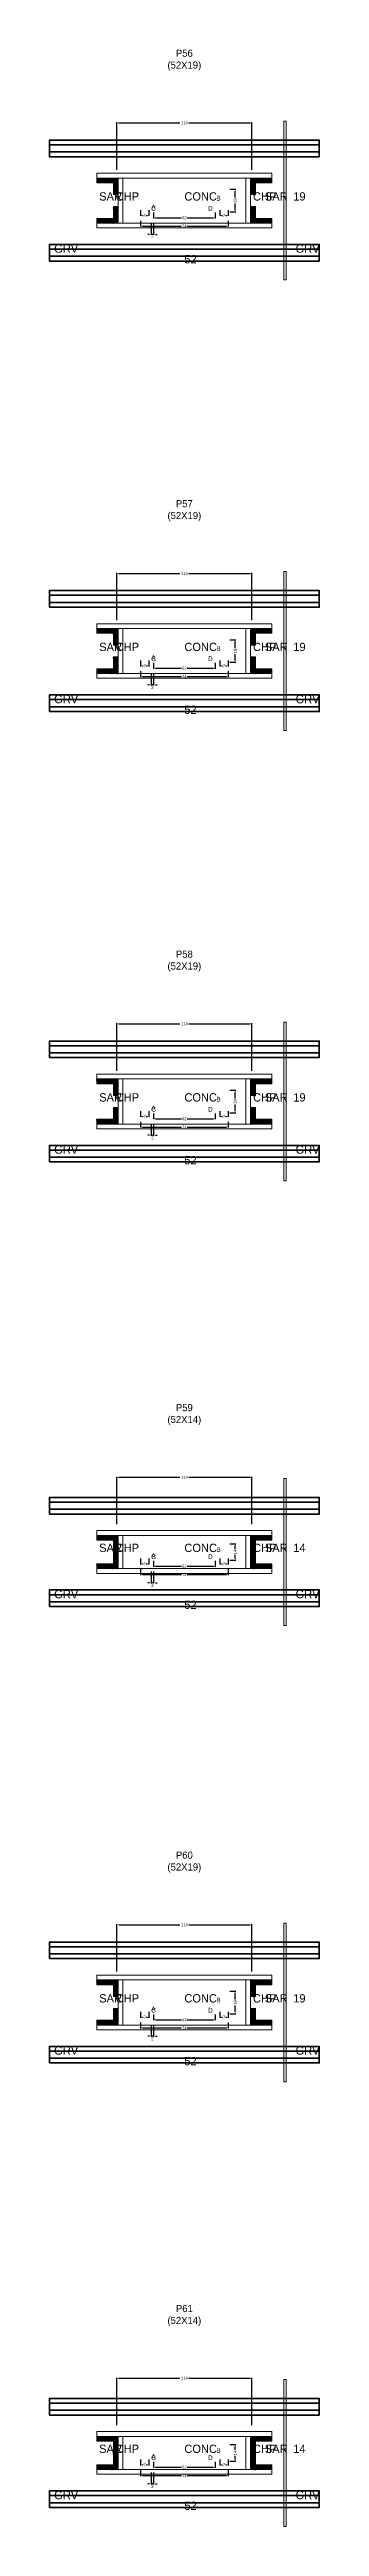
# Model space of a CAD drawing. Header units: centimetres. Extents: x -10500 to 4105, y -36866 to 295.
# Drawn here: x -114 to 114, y -22722 to -20633 of the extents above; entities that cross this region are included whole.
import ezdxf

# ---------------------------------------------------------------- set-up
doc = ezdxf.new("R2010")
doc.units = ezdxf.units.CM
for name, color, linetype in [('COTA', 241, 'Continuous'), ('GRAVATA', 224, 'Continuous'), ('Hachura', 251, 'Continuous'), ('NOMENCLATURA', 7, 'Continuous'), ('SARRAFO', 251, 'Continuous'), ('Texto Seção', 7, 'Continuous')]:
    doc.layers.add(name, color=color, linetype=linetype)
doc.dimstyles.new('cotax2', dxfattribs={"dimtxt": 2.5, "dimasz": 1.5, "dimexe": 0.5, "dimexo": 0.5, "dimgap": 0.5, "dimtad": 1, "dimcen": 2.5, "dimazin": 3, "dimtfac": 1, "dimtmove": 0, "dimatfit": 3})

# ---------------------------------------------------------------- blocks, each defined once
blk = doc.blocks.new('_CLOSEDFILLED')
at = {"color": 0, "linetype": 'BYBLOCK'}
blk.add_solid([(-1, 0.2), (0, 0), (-1, -0.2)], dxfattribs=at)
blk = doc.blocks.new('*D1444')
for p, q in [((-37, -20777), (-37, -20782)), ((-35.5, -20781.5), (-2.5, -20781.5)), ((2.5, -20781.5), (35.5, -20781.5)), ((37, -20777), (37, -20782))]:
    blk.add_line(p, q)
at = {"layer": 'Defpoints'}
for p in [(-37, -20776.5), (-37, -20781.5), (37, -20776.5)]:
    blk.add_point(p, dxfattribs=at)
at = {"layer": 'COTA', "xscale": 1.5, "yscale": 1.5, "rotation": 180}
blk.add_blockref('_CLOSEDFILLED', (-37, -20781.5), dxfattribs=at)
at = {"layer": 'COTA', "xscale": 1.5, "yscale": 1.5}
blk.add_blockref('_CLOSEDFILLED', (37, -20781.5), dxfattribs=at)
at = {"layer": 'COTA', "insert": (0, -20781.5), "char_height": 2.5, "attachment_point": 5}
blk.add_mtext('74', dxfattribs=at)
blk = doc.blocks.new('*D1445')
for p, q in [((-26, -20770), (-26, -20775)), ((-24.5, -20774.5), (-2.5, -20774.5)), ((2.5, -20774.5), (24.5, -20774.5)), ((26, -20770), (26, -20775))]:
    blk.add_line(p, q)
at = {"layer": 'Defpoints'}
for p in [(-26, -20769.5), (-26, -20774.5), (26, -20769.5)]:
    blk.add_point(p, dxfattribs=at)
at = {"layer": 'COTA', "xscale": 1.5, "yscale": 1.5, "rotation": 180}
blk.add_blockref('_CLOSEDFILLED', (-26, -20774.5), dxfattribs=at)
at = {"layer": 'COTA', "xscale": 1.5, "yscale": 1.5}
blk.add_blockref('_CLOSEDFILLED', (26, -20774.5), dxfattribs=at)
at = {"layer": 'COTA', "insert": (0, -20774.5), "char_height": 2.5, "attachment_point": 5}
blk.add_mtext('52', dxfattribs=at)
blk = doc.blocks.new('*D1446')
for p, q in [((38.5, -20750.5), (43.5, -20750.5)), ((43, -20757.5), (43, -20752)), ((43, -20768), (43, -20762.5)), ((38.5, -20769.5), (43.5, -20769.5))]:
    blk.add_line(p, q)
at = {"layer": 'Defpoints'}
for p in [(38, -20750.5), (38, -20769.5), (43, -20769.5)]:
    blk.add_point(p, dxfattribs=at)
at = {"layer": 'COTA', "xscale": 1.5, "yscale": 1.5}
for p, rotation in [((43, -20750.5), 90), ((43, -20769.5), 270)]:
    blk.add_blockref('_CLOSEDFILLED', p, dxfattribs=dict(at, rotation=rotation))
at = {"layer": 'COTA', "insert": (43, -20760), "char_height": 2.5, "attachment_point": 5, "rotation": 90}
blk.add_mtext('19', dxfattribs=at)
blk = doc.blocks.new('*D1447')
for p, q in [((-37, -20768), (-37, -20773)), ((-30, -20768), (-30, -20773)), ((-35.5, -20772.5), (-34.75, -20772.5)), ((-32.25, -20772.5), (-31.5, -20772.5))]:
    blk.add_line(p, q)
at = {"layer": 'Defpoints'}
for p in [(-37, -20767.5), (-30, -20767.5), (-37, -20772.5)]:
    blk.add_point(p, dxfattribs=at)
at = {"layer": 'COTA', "xscale": 1.5, "yscale": 1.5, "rotation": 180}
blk.add_blockref('_CLOSEDFILLED', (-37, -20772.5), dxfattribs=at)
at = {"layer": 'COTA', "xscale": 1.5, "yscale": 1.5}
blk.add_blockref('_CLOSEDFILLED', (-30, -20772.5), dxfattribs=at)
at = {"layer": 'COTA', "insert": (-33.5, -20772.5), "char_height": 2.5, "attachment_point": 5}
blk.add_mtext('7', dxfattribs=at)
blk = doc.blocks.new('*D1448')
for p, q in [((30, -20768), (30, -20773)), ((37, -20768), (37, -20773)), ((31.5, -20772.5), (32.25, -20772.5)), ((34.75, -20772.5), (35.5, -20772.5))]:
    blk.add_line(p, q)
at = {"layer": 'Defpoints'}
for p in [(30, -20767.5), (37, -20767.5), (30, -20772.5)]:
    blk.add_point(p, dxfattribs=at)
at = {"layer": 'COTA', "xscale": 1.5, "yscale": 1.5, "rotation": 180}
blk.add_blockref('_CLOSEDFILLED', (30, -20772.5), dxfattribs=at)
at = {"layer": 'COTA', "xscale": 1.5, "yscale": 1.5}
blk.add_blockref('_CLOSEDFILLED', (37, -20772.5), dxfattribs=at)
at = {"layer": 'COTA', "insert": (33.5, -20772.5), "char_height": 2.5, "attachment_point": 5}
blk.add_mtext('7', dxfattribs=at)
blk = doc.blocks.new('*D1449')
for p, q in [((-57, -20734), (-57, -20694)), ((-55.5, -20694.5), (-3.75, -20694.5)), ((3.75, -20694.5), (55.5, -20694.5)), ((57, -20734), (57, -20694))]:
    blk.add_line(p, q)
at = {"layer": 'Defpoints'}
for p in [(-57, -20694.5), (-57, -20734.5), (57, -20734.5)]:
    blk.add_point(p, dxfattribs=at)
at = {"layer": 'COTA', "xscale": 1.5, "yscale": 1.5, "rotation": 180}
blk.add_blockref('_CLOSEDFILLED', (-57, -20694.5), dxfattribs=at)
at = {"layer": 'COTA', "xscale": 1.5, "yscale": 1.5}
blk.add_blockref('_CLOSEDFILLED', (57, -20694.5), dxfattribs=at)
at = {"layer": 'COTA', "insert": (0, -20694.5), "char_height": 2.5, "attachment_point": 5}
blk.add_mtext('114', dxfattribs=at)
blk = doc.blocks.new('*D1470')
for p, q in [((-37, -21157), (-37, -21162)), ((-35.5, -21161.5), (-2.5, -21161.5)), ((2.5, -21161.5), (35.5, -21161.5)), ((37, -21157), (37, -21162))]:
    blk.add_line(p, q)
at = {"layer": 'Defpoints'}
for p in [(-37, -21156.5), (-37, -21161.5), (37, -21156.5)]:
    blk.add_point(p, dxfattribs=at)
at = {"layer": 'COTA', "xscale": 1.5, "yscale": 1.5, "rotation": 180}
blk.add_blockref('_CLOSEDFILLED', (-37, -21161.5), dxfattribs=at)
at = {"layer": 'COTA', "xscale": 1.5, "yscale": 1.5}
blk.add_blockref('_CLOSEDFILLED', (37, -21161.5), dxfattribs=at)
at = {"layer": 'COTA', "insert": (0, -21161.5), "char_height": 2.5, "attachment_point": 5}
blk.add_mtext('74', dxfattribs=at)
blk = doc.blocks.new('*D1471')
for p, q in [((-26, -21150), (-26, -21155)), ((-24.5, -21154.5), (-2.5, -21154.5)), ((2.5, -21154.5), (24.5, -21154.5)), ((26, -21150), (26, -21155))]:
    blk.add_line(p, q)
at = {"layer": 'Defpoints'}
for p in [(-26, -21149.5), (-26, -21154.5), (26, -21149.5)]:
    blk.add_point(p, dxfattribs=at)
at = {"layer": 'COTA', "xscale": 1.5, "yscale": 1.5, "rotation": 180}
blk.add_blockref('_CLOSEDFILLED', (-26, -21154.5), dxfattribs=at)
at = {"layer": 'COTA', "xscale": 1.5, "yscale": 1.5}
blk.add_blockref('_CLOSEDFILLED', (26, -21154.5), dxfattribs=at)
at = {"layer": 'COTA', "insert": (0, -21154.5), "char_height": 2.5, "attachment_point": 5}
blk.add_mtext('52', dxfattribs=at)
blk = doc.blocks.new('*D1472')
for p, q in [((38.5, -21130.5), (43.5, -21130.5)), ((43, -21137.5), (43, -21132)), ((43, -21148), (43, -21142.5)), ((38.5, -21149.5), (43.5, -21149.5))]:
    blk.add_line(p, q)
at = {"layer": 'Defpoints'}
for p in [(38, -21130.5), (38, -21149.5), (43, -21149.5)]:
    blk.add_point(p, dxfattribs=at)
at = {"layer": 'COTA', "xscale": 1.5, "yscale": 1.5}
for p, rotation in [((43, -21130.5), 90), ((43, -21149.5), 270)]:
    blk.add_blockref('_CLOSEDFILLED', p, dxfattribs=dict(at, rotation=rotation))
at = {"layer": 'COTA', "insert": (43, -21140), "char_height": 2.5, "attachment_point": 5, "rotation": 90}
blk.add_mtext('19', dxfattribs=at)
blk = doc.blocks.new('*D1473')
for p, q in [((-37, -21148), (-37, -21153)), ((-35.5, -21152.5), (-34.75, -21152.5)), ((-32.25, -21152.5), (-31.5, -21152.5)), ((-30, -21148), (-30, -21153))]:
    blk.add_line(p, q)
at = {"layer": 'Defpoints'}
for p in [(-37, -21147.5), (-37, -21152.5), (-30, -21147.5)]:
    blk.add_point(p, dxfattribs=at)
at = {"layer": 'COTA', "xscale": 1.5, "yscale": 1.5, "rotation": 180}
blk.add_blockref('_CLOSEDFILLED', (-37, -21152.5), dxfattribs=at)
at = {"layer": 'COTA', "xscale": 1.5, "yscale": 1.5}
blk.add_blockref('_CLOSEDFILLED', (-30, -21152.5), dxfattribs=at)
at = {"layer": 'COTA', "insert": (-33.5, -21152.5), "char_height": 2.5, "attachment_point": 5}
blk.add_mtext('7', dxfattribs=at)
blk = doc.blocks.new('*D1474')
for p, q in [((30, -21148), (30, -21153)), ((31.5, -21152.5), (32.25, -21152.5)), ((34.75, -21152.5), (35.5, -21152.5)), ((37, -21148), (37, -21153))]:
    blk.add_line(p, q)
at = {"layer": 'Defpoints'}
for p in [(30, -21147.5), (30, -21152.5), (37, -21147.5)]:
    blk.add_point(p, dxfattribs=at)
at = {"layer": 'COTA', "xscale": 1.5, "yscale": 1.5, "rotation": 180}
blk.add_blockref('_CLOSEDFILLED', (30, -21152.5), dxfattribs=at)
at = {"layer": 'COTA', "xscale": 1.5, "yscale": 1.5}
blk.add_blockref('_CLOSEDFILLED', (37, -21152.5), dxfattribs=at)
at = {"layer": 'COTA', "insert": (33.5, -21152.5), "char_height": 2.5, "attachment_point": 5}
blk.add_mtext('7', dxfattribs=at)
blk = doc.blocks.new('*D1475')
for p, q in [((-57, -21114), (-57, -21074)), ((-55.5, -21074.5), (-3.75, -21074.5)), ((3.75, -21074.5), (55.5, -21074.5)), ((57, -21114), (57, -21074))]:
    blk.add_line(p, q)
at = {"layer": 'Defpoints'}
for p in [(-57, -21074.5), (-57, -21114.5), (57, -21114.5)]:
    blk.add_point(p, dxfattribs=at)
at = {"layer": 'COTA', "xscale": 1.5, "yscale": 1.5, "rotation": 180}
blk.add_blockref('_CLOSEDFILLED', (-57, -21074.5), dxfattribs=at)
at = {"layer": 'COTA', "xscale": 1.5, "yscale": 1.5}
blk.add_blockref('_CLOSEDFILLED', (57, -21074.5), dxfattribs=at)
at = {"layer": 'COTA', "insert": (0, -21074.5), "char_height": 2.5, "attachment_point": 5}
blk.add_mtext('114', dxfattribs=at)
blk = doc.blocks.new('*D1496')
for p, q in [((-37, -21537), (-37, -21542)), ((-35.5, -21541.5), (-2.5, -21541.5)), ((2.5, -21541.5), (35.5, -21541.5)), ((37, -21537), (37, -21542))]:
    blk.add_line(p, q)
at = {"layer": 'Defpoints'}
for p in [(-37, -21536.5), (-37, -21541.5), (37, -21536.5)]:
    blk.add_point(p, dxfattribs=at)
at = {"layer": 'COTA', "xscale": 1.5, "yscale": 1.5, "rotation": 180}
blk.add_blockref('_CLOSEDFILLED', (-37, -21541.5), dxfattribs=at)
at = {"layer": 'COTA', "xscale": 1.5, "yscale": 1.5}
blk.add_blockref('_CLOSEDFILLED', (37, -21541.5), dxfattribs=at)
at = {"layer": 'COTA', "insert": (0, -21541.5), "char_height": 2.5, "attachment_point": 5}
blk.add_mtext('74', dxfattribs=at)
blk = doc.blocks.new('*D1497')
for p, q in [((-26, -21530), (-26, -21535)), ((-24.5, -21534.5), (-2.5, -21534.5)), ((2.5, -21534.5), (24.5, -21534.5)), ((26, -21530), (26, -21535))]:
    blk.add_line(p, q)
at = {"layer": 'Defpoints'}
for p in [(-26, -21529.5), (-26, -21534.5), (26, -21529.5)]:
    blk.add_point(p, dxfattribs=at)
at = {"layer": 'COTA', "xscale": 1.5, "yscale": 1.5, "rotation": 180}
blk.add_blockref('_CLOSEDFILLED', (-26, -21534.5), dxfattribs=at)
at = {"layer": 'COTA', "xscale": 1.5, "yscale": 1.5}
blk.add_blockref('_CLOSEDFILLED', (26, -21534.5), dxfattribs=at)
at = {"layer": 'COTA', "insert": (0, -21534.5), "char_height": 2.5, "attachment_point": 5}
blk.add_mtext('52', dxfattribs=at)
blk = doc.blocks.new('*D1498')
for p, q in [((38.5, -21510.5), (43.5, -21510.5)), ((43, -21517.5), (43, -21512)), ((38.5, -21529.5), (43.5, -21529.5)), ((43, -21528), (43, -21522.5))]:
    blk.add_line(p, q)
at = {"layer": 'Defpoints'}
for p in [(38, -21510.5), (38, -21529.5), (43, -21529.5)]:
    blk.add_point(p, dxfattribs=at)
at = {"layer": 'COTA', "xscale": 1.5, "yscale": 1.5}
for p, rotation in [((43, -21510.5), 90), ((43, -21529.5), 270)]:
    blk.add_blockref('_CLOSEDFILLED', p, dxfattribs=dict(at, rotation=rotation))
at = {"layer": 'COTA', "insert": (43, -21520), "char_height": 2.5, "attachment_point": 5, "rotation": 90}
blk.add_mtext('19', dxfattribs=at)
blk = doc.blocks.new('*D1499')
for p, q in [((-37, -21528), (-37, -21533)), ((-35.5, -21532.5), (-34.75, -21532.5)), ((-32.25, -21532.5), (-31.5, -21532.5)), ((-30, -21528), (-30, -21533))]:
    blk.add_line(p, q)
at = {"layer": 'Defpoints'}
for p in [(-37, -21527.5), (-37, -21532.5), (-30, -21527.5)]:
    blk.add_point(p, dxfattribs=at)
at = {"layer": 'COTA', "xscale": 1.5, "yscale": 1.5, "rotation": 180}
blk.add_blockref('_CLOSEDFILLED', (-37, -21532.5), dxfattribs=at)
at = {"layer": 'COTA', "xscale": 1.5, "yscale": 1.5}
blk.add_blockref('_CLOSEDFILLED', (-30, -21532.5), dxfattribs=at)
at = {"layer": 'COTA', "insert": (-33.5, -21532.5), "char_height": 2.5, "attachment_point": 5}
blk.add_mtext('7', dxfattribs=at)
blk = doc.blocks.new('*D1500')
for p, q in [((30, -21528), (30, -21533)), ((31.5, -21532.5), (32.25, -21532.5)), ((34.75, -21532.5), (35.5, -21532.5)), ((37, -21528), (37, -21533))]:
    blk.add_line(p, q)
at = {"layer": 'Defpoints'}
for p in [(30, -21527.5), (30, -21532.5), (37, -21527.5)]:
    blk.add_point(p, dxfattribs=at)
at = {"layer": 'COTA', "xscale": 1.5, "yscale": 1.5, "rotation": 180}
blk.add_blockref('_CLOSEDFILLED', (30, -21532.5), dxfattribs=at)
at = {"layer": 'COTA', "xscale": 1.5, "yscale": 1.5}
blk.add_blockref('_CLOSEDFILLED', (37, -21532.5), dxfattribs=at)
at = {"layer": 'COTA', "insert": (33.5, -21532.5), "char_height": 2.5, "attachment_point": 5}
blk.add_mtext('7', dxfattribs=at)
blk = doc.blocks.new('*D1501')
for p, q in [((-57, -21494), (-57, -21454)), ((-55.5, -21454.5), (-3.75, -21454.5)), ((3.75, -21454.5), (55.5, -21454.5)), ((57, -21494), (57, -21454))]:
    blk.add_line(p, q)
at = {"layer": 'Defpoints'}
for p in [(-57, -21454.5), (-57, -21494.5), (57, -21494.5)]:
    blk.add_point(p, dxfattribs=at)
at = {"layer": 'COTA', "xscale": 1.5, "yscale": 1.5, "rotation": 180}
blk.add_blockref('_CLOSEDFILLED', (-57, -21454.5), dxfattribs=at)
at = {"layer": 'COTA', "xscale": 1.5, "yscale": 1.5}
blk.add_blockref('_CLOSEDFILLED', (57, -21454.5), dxfattribs=at)
at = {"layer": 'COTA', "insert": (0, -21454.5), "char_height": 2.5, "attachment_point": 5}
blk.add_mtext('114', dxfattribs=at)
blk = doc.blocks.new('*D1522')
for p, q in [((-37, -21914.5), (-37, -21919.5)), ((37, -21914.5), (37, -21919.5)), ((-35.5, -21919), (-2.5, -21919)), ((2.5, -21919), (35.5, -21919))]:
    blk.add_line(p, q)
at = {"layer": 'Defpoints'}
for p in [(-37, -21914), (37, -21914), (-37, -21919)]:
    blk.add_point(p, dxfattribs=at)
at = {"layer": 'COTA', "xscale": 1.5, "yscale": 1.5, "rotation": 180}
blk.add_blockref('_CLOSEDFILLED', (-37, -21919), dxfattribs=at)
at = {"layer": 'COTA', "xscale": 1.5, "yscale": 1.5}
blk.add_blockref('_CLOSEDFILLED', (37, -21919), dxfattribs=at)
at = {"layer": 'COTA', "insert": (0, -21919), "char_height": 2.5, "attachment_point": 5}
blk.add_mtext('74', dxfattribs=at)
blk = doc.blocks.new('*D1523')
for p, q in [((-26, -21907.5), (-26, -21912.5)), ((-24.5, -21912), (-2.5, -21912)), ((2.5, -21912), (24.5, -21912)), ((26, -21907.5), (26, -21912.5))]:
    blk.add_line(p, q)
at = {"layer": 'Defpoints'}
for p in [(-26, -21907), (-26, -21912), (26, -21907)]:
    blk.add_point(p, dxfattribs=at)
at = {"layer": 'COTA', "xscale": 1.5, "yscale": 1.5, "rotation": 180}
blk.add_blockref('_CLOSEDFILLED', (-26, -21912), dxfattribs=at)
at = {"layer": 'COTA', "xscale": 1.5, "yscale": 1.5}
blk.add_blockref('_CLOSEDFILLED', (26, -21912), dxfattribs=at)
at = {"layer": 'COTA', "insert": (0, -21912), "char_height": 2.5, "attachment_point": 5}
blk.add_mtext('52', dxfattribs=at)
blk = doc.blocks.new('*D1524')
for p, q in [((38.5, -21893), (43.5, -21893)), ((43, -21897.5), (43, -21894.5)), ((38.5, -21907), (43.5, -21907)), ((43, -21905.5), (43, -21902.5))]:
    blk.add_line(p, q)
at = {"layer": 'Defpoints'}
for p in [(38, -21893), (38, -21907), (43, -21907)]:
    blk.add_point(p, dxfattribs=at)
at = {"layer": 'COTA', "xscale": 1.5, "yscale": 1.5}
for p, rotation in [((43, -21893), 90), ((43, -21907), 270)]:
    blk.add_blockref('_CLOSEDFILLED', p, dxfattribs=dict(at, rotation=rotation))
at = {"layer": 'COTA', "insert": (43, -21900), "char_height": 2.5, "attachment_point": 5, "rotation": 90}
blk.add_mtext('14', dxfattribs=at)
blk = doc.blocks.new('*D1525')
for p, q in [((-37, -21905.5), (-37, -21910.5)), ((-35.5, -21910), (-34.75, -21910)), ((-32.25, -21910), (-31.5, -21910)), ((-30, -21905.5), (-30, -21910.5))]:
    blk.add_line(p, q)
at = {"layer": 'Defpoints'}
for p in [(-37, -21905), (-37, -21910), (-30, -21905)]:
    blk.add_point(p, dxfattribs=at)
at = {"layer": 'COTA', "xscale": 1.5, "yscale": 1.5, "rotation": 180}
blk.add_blockref('_CLOSEDFILLED', (-37, -21910), dxfattribs=at)
at = {"layer": 'COTA', "xscale": 1.5, "yscale": 1.5}
blk.add_blockref('_CLOSEDFILLED', (-30, -21910), dxfattribs=at)
at = {"layer": 'COTA', "insert": (-33.5, -21910), "char_height": 2.5, "attachment_point": 5}
blk.add_mtext('7', dxfattribs=at)
blk = doc.blocks.new('*D1526')
for p, q in [((30, -21905.5), (30, -21910.5)), ((31.5, -21910), (32.25, -21910)), ((34.75, -21910), (35.5, -21910)), ((37, -21905.5), (37, -21910.5))]:
    blk.add_line(p, q)
at = {"layer": 'Defpoints'}
for p in [(30, -21905), (30, -21910), (37, -21905)]:
    blk.add_point(p, dxfattribs=at)
at = {"layer": 'COTA', "xscale": 1.5, "yscale": 1.5, "rotation": 180}
blk.add_blockref('_CLOSEDFILLED', (30, -21910), dxfattribs=at)
at = {"layer": 'COTA', "xscale": 1.5, "yscale": 1.5}
blk.add_blockref('_CLOSEDFILLED', (37, -21910), dxfattribs=at)
at = {"layer": 'COTA', "insert": (33.5, -21910), "char_height": 2.5, "attachment_point": 5}
blk.add_mtext('7', dxfattribs=at)
blk = doc.blocks.new('*D1527')
for p, q in [((-57, -21876.5), (-57, -21836.5)), ((-55.5, -21837), (-3.75, -21837)), ((3.75, -21837), (55.5, -21837)), ((57, -21876.5), (57, -21836.5))]:
    blk.add_line(p, q)
at = {"layer": 'Defpoints'}
for p in [(-57, -21837), (-57, -21877), (57, -21877)]:
    blk.add_point(p, dxfattribs=at)
at = {"layer": 'COTA', "xscale": 1.5, "yscale": 1.5, "rotation": 180}
blk.add_blockref('_CLOSEDFILLED', (-57, -21837), dxfattribs=at)
at = {"layer": 'COTA', "xscale": 1.5, "yscale": 1.5}
blk.add_blockref('_CLOSEDFILLED', (57, -21837), dxfattribs=at)
at = {"layer": 'COTA', "insert": (0, -21837), "char_height": 2.5, "attachment_point": 5}
blk.add_mtext('114', dxfattribs=at)
blk = doc.blocks.new('*D1548')
for p, q in [((-37, -22297), (-37, -22302)), ((-35.5, -22301.5), (-2.5, -22301.5)), ((2.5, -22301.5), (35.5, -22301.5)), ((37, -22297), (37, -22302))]:
    blk.add_line(p, q)
at = {"layer": 'Defpoints'}
for p in [(-37, -22296.5), (-37, -22301.5), (37, -22296.5)]:
    blk.add_point(p, dxfattribs=at)
at = {"layer": 'COTA', "xscale": 1.5, "yscale": 1.5, "rotation": 180}
blk.add_blockref('_CLOSEDFILLED', (-37, -22301.5), dxfattribs=at)
at = {"layer": 'COTA', "xscale": 1.5, "yscale": 1.5}
blk.add_blockref('_CLOSEDFILLED', (37, -22301.5), dxfattribs=at)
at = {"layer": 'COTA', "insert": (0, -22301.5), "char_height": 2.5, "attachment_point": 5}
blk.add_mtext('74', dxfattribs=at)
blk = doc.blocks.new('*D1549')
for p, q in [((-26, -22290), (-26, -22295)), ((26, -22290), (26, -22295)), ((-24.5, -22294.5), (-2.5, -22294.5)), ((2.5, -22294.5), (24.5, -22294.5))]:
    blk.add_line(p, q)
at = {"layer": 'Defpoints'}
for p in [(-26, -22289.5), (26, -22289.5), (-26, -22294.5)]:
    blk.add_point(p, dxfattribs=at)
at = {"layer": 'COTA', "xscale": 1.5, "yscale": 1.5, "rotation": 180}
blk.add_blockref('_CLOSEDFILLED', (-26, -22294.5), dxfattribs=at)
at = {"layer": 'COTA', "xscale": 1.5, "yscale": 1.5}
blk.add_blockref('_CLOSEDFILLED', (26, -22294.5), dxfattribs=at)
at = {"layer": 'COTA', "insert": (0, -22294.5), "char_height": 2.5, "attachment_point": 5}
blk.add_mtext('52', dxfattribs=at)
blk = doc.blocks.new('*D1550')
for p, q in [((38.5, -22270.5), (43.5, -22270.5)), ((43, -22277.5), (43, -22272)), ((38.5, -22289.5), (43.5, -22289.5)), ((43, -22288), (43, -22282.5))]:
    blk.add_line(p, q)
at = {"layer": 'Defpoints'}
for p in [(38, -22270.5), (38, -22289.5), (43, -22289.5)]:
    blk.add_point(p, dxfattribs=at)
at = {"layer": 'COTA', "xscale": 1.5, "yscale": 1.5}
for p, rotation in [((43, -22270.5), 90), ((43, -22289.5), 270)]:
    blk.add_blockref('_CLOSEDFILLED', p, dxfattribs=dict(at, rotation=rotation))
at = {"layer": 'COTA', "insert": (43, -22280), "char_height": 2.5, "attachment_point": 5, "rotation": 90}
blk.add_mtext('19', dxfattribs=at)
blk = doc.blocks.new('*D1551')
for p, q in [((-37, -22288), (-37, -22293)), ((-35.5, -22292.5), (-34.75, -22292.5)), ((-32.25, -22292.5), (-31.5, -22292.5)), ((-30, -22288), (-30, -22293))]:
    blk.add_line(p, q)
at = {"layer": 'Defpoints'}
for p in [(-37, -22287.5), (-37, -22292.5), (-30, -22287.5)]:
    blk.add_point(p, dxfattribs=at)
at = {"layer": 'COTA', "xscale": 1.5, "yscale": 1.5, "rotation": 180}
blk.add_blockref('_CLOSEDFILLED', (-37, -22292.5), dxfattribs=at)
at = {"layer": 'COTA', "xscale": 1.5, "yscale": 1.5}
blk.add_blockref('_CLOSEDFILLED', (-30, -22292.5), dxfattribs=at)
at = {"layer": 'COTA', "insert": (-33.5, -22292.5), "char_height": 2.5, "attachment_point": 5}
blk.add_mtext('7', dxfattribs=at)
blk = doc.blocks.new('*D1552')
for p, q in [((30, -22288), (30, -22293)), ((31.5, -22292.5), (32.25, -22292.5)), ((34.75, -22292.5), (35.5, -22292.5)), ((37, -22288), (37, -22293))]:
    blk.add_line(p, q)
at = {"layer": 'Defpoints'}
for p in [(30, -22287.5), (30, -22292.5), (37, -22287.5)]:
    blk.add_point(p, dxfattribs=at)
at = {"layer": 'COTA', "xscale": 1.5, "yscale": 1.5, "rotation": 180}
blk.add_blockref('_CLOSEDFILLED', (30, -22292.5), dxfattribs=at)
at = {"layer": 'COTA', "xscale": 1.5, "yscale": 1.5}
blk.add_blockref('_CLOSEDFILLED', (37, -22292.5), dxfattribs=at)
at = {"layer": 'COTA', "insert": (33.5, -22292.5), "char_height": 2.5, "attachment_point": 5}
blk.add_mtext('7', dxfattribs=at)
blk = doc.blocks.new('*D1553')
for p, q in [((-57, -22254), (-57, -22214)), ((-55.5, -22214.5), (-3.75, -22214.5)), ((3.75, -22214.5), (55.5, -22214.5)), ((57, -22254), (57, -22214))]:
    blk.add_line(p, q)
at = {"layer": 'Defpoints'}
for p in [(-57, -22214.5), (-57, -22254.5), (57, -22254.5)]:
    blk.add_point(p, dxfattribs=at)
at = {"layer": 'COTA', "xscale": 1.5, "yscale": 1.5, "rotation": 180}
blk.add_blockref('_CLOSEDFILLED', (-57, -22214.5), dxfattribs=at)
at = {"layer": 'COTA', "xscale": 1.5, "yscale": 1.5}
blk.add_blockref('_CLOSEDFILLED', (57, -22214.5), dxfattribs=at)
at = {"layer": 'COTA', "insert": (0, -22214.5), "char_height": 2.5, "attachment_point": 5}
blk.add_mtext('114', dxfattribs=at)
blk = doc.blocks.new('*D1574')
for p, q in [((-37, -22674.5), (-37, -22679.5)), ((-35.5, -22679), (-2.5, -22679)), ((2.5, -22679), (35.5, -22679)), ((37, -22674.5), (37, -22679.5))]:
    blk.add_line(p, q)
at = {"layer": 'Defpoints'}
for p in [(-37, -22674), (-37, -22679), (37, -22674)]:
    blk.add_point(p, dxfattribs=at)
at = {"layer": 'COTA', "xscale": 1.5, "yscale": 1.5, "rotation": 180}
blk.add_blockref('_CLOSEDFILLED', (-37, -22679), dxfattribs=at)
at = {"layer": 'COTA', "xscale": 1.5, "yscale": 1.5}
blk.add_blockref('_CLOSEDFILLED', (37, -22679), dxfattribs=at)
at = {"layer": 'COTA', "insert": (0, -22679), "char_height": 2.5, "attachment_point": 5}
blk.add_mtext('74', dxfattribs=at)
blk = doc.blocks.new('*D1575')
for p, q in [((-26, -22667.5), (-26, -22672.5)), ((26, -22667.5), (26, -22672.5)), ((-24.5, -22672), (-2.5, -22672)), ((2.5, -22672), (24.5, -22672))]:
    blk.add_line(p, q)
at = {"layer": 'Defpoints'}
for p in [(-26, -22667), (26, -22667), (-26, -22672)]:
    blk.add_point(p, dxfattribs=at)
at = {"layer": 'COTA', "xscale": 1.5, "yscale": 1.5, "rotation": 180}
blk.add_blockref('_CLOSEDFILLED', (-26, -22672), dxfattribs=at)
at = {"layer": 'COTA', "xscale": 1.5, "yscale": 1.5}
blk.add_blockref('_CLOSEDFILLED', (26, -22672), dxfattribs=at)
at = {"layer": 'COTA', "insert": (0, -22672), "char_height": 2.5, "attachment_point": 5}
blk.add_mtext('52', dxfattribs=at)
blk = doc.blocks.new('*D1576')
for p, q in [((38.5, -22653), (43.5, -22653)), ((38.5, -22667), (43.5, -22667)), ((43, -22657.5), (43, -22654.5)), ((43, -22665.5), (43, -22662.5))]:
    blk.add_line(p, q)
at = {"layer": 'Defpoints'}
for p in [(38, -22653), (38, -22667), (43, -22667)]:
    blk.add_point(p, dxfattribs=at)
at = {"layer": 'COTA', "xscale": 1.5, "yscale": 1.5}
for p, rotation in [((43, -22653), 90), ((43, -22667), 270)]:
    blk.add_blockref('_CLOSEDFILLED', p, dxfattribs=dict(at, rotation=rotation))
at = {"layer": 'COTA', "insert": (43, -22660), "char_height": 2.5, "attachment_point": 5, "rotation": 90}
blk.add_mtext('14', dxfattribs=at)
blk = doc.blocks.new('*D1577')
for p, q in [((-37, -22665.5), (-37, -22670.5)), ((-30, -22665.5), (-30, -22670.5)), ((-35.5, -22670), (-34.75, -22670)), ((-32.25, -22670), (-31.5, -22670))]:
    blk.add_line(p, q)
at = {"layer": 'Defpoints'}
for p in [(-37, -22665), (-30, -22665), (-37, -22670)]:
    blk.add_point(p, dxfattribs=at)
at = {"layer": 'COTA', "xscale": 1.5, "yscale": 1.5, "rotation": 180}
blk.add_blockref('_CLOSEDFILLED', (-37, -22670), dxfattribs=at)
at = {"layer": 'COTA', "xscale": 1.5, "yscale": 1.5}
blk.add_blockref('_CLOSEDFILLED', (-30, -22670), dxfattribs=at)
at = {"layer": 'COTA', "insert": (-33.5, -22670), "char_height": 2.5, "attachment_point": 5}
blk.add_mtext('7', dxfattribs=at)
blk = doc.blocks.new('*D1578')
for p, q in [((30, -22665.5), (30, -22670.5)), ((37, -22665.5), (37, -22670.5)), ((31.5, -22670), (32.25, -22670)), ((34.75, -22670), (35.5, -22670))]:
    blk.add_line(p, q)
at = {"layer": 'Defpoints'}
for p in [(30, -22665), (37, -22665), (30, -22670)]:
    blk.add_point(p, dxfattribs=at)
at = {"layer": 'COTA', "xscale": 1.5, "yscale": 1.5, "rotation": 180}
blk.add_blockref('_CLOSEDFILLED', (30, -22670), dxfattribs=at)
at = {"layer": 'COTA', "xscale": 1.5, "yscale": 1.5}
blk.add_blockref('_CLOSEDFILLED', (37, -22670), dxfattribs=at)
at = {"layer": 'COTA', "insert": (33.5, -22670), "char_height": 2.5, "attachment_point": 5}
blk.add_mtext('7', dxfattribs=at)
blk = doc.blocks.new('*D1579')
for p, q in [((-57, -22636.5), (-57, -22596.5)), ((-55.5, -22597), (-3.75, -22597)), ((3.75, -22597), (55.5, -22597)), ((57, -22636.5), (57, -22596.5))]:
    blk.add_line(p, q)
at = {"layer": 'Defpoints'}
for p in [(-57, -22597), (-57, -22637), (57, -22637)]:
    blk.add_point(p, dxfattribs=at)
at = {"layer": 'COTA', "xscale": 1.5, "yscale": 1.5, "rotation": 180}
blk.add_blockref('_CLOSEDFILLED', (-57, -22597), dxfattribs=at)
at = {"layer": 'COTA', "xscale": 1.5, "yscale": 1.5}
blk.add_blockref('_CLOSEDFILLED', (57, -22597), dxfattribs=at)
at = {"layer": 'COTA', "insert": (0, -22597), "char_height": 2.5, "attachment_point": 5}
blk.add_mtext('114', dxfattribs=at)

msp = doc.modelspace()

# ---------------------------------------------------------------- hatches: boundary and pattern name
at = {"layer": 'SARRAFO'}
h = msp.add_hatch(dxfattribs=at)
h.set_pattern_fill('SOLID', scale=2)
h.paths.add_polyline_path([(-74, -20745), (-60, -20745), (-60, -20741), (-74, -20741)])
h = msp.add_hatch(dxfattribs=at)
h.set_pattern_fill('SOLID', scale=2)
h.paths.add_polyline_path([(-60, -20755), (-56, -20755), (-56, -20741), (-60, -20741)])
h = msp.add_hatch(dxfattribs=at)
h.set_pattern_fill('SOLID', scale=2)
h.paths.add_polyline_path([(56, -20755), (60, -20755), (60, -20741), (56, -20741)])
h = msp.add_hatch(dxfattribs=at)
h.set_pattern_fill('SOLID', scale=2)
h.paths.add_polyline_path([(60, -20745), (74, -20745), (74, -20741), (60, -20741)])
h = msp.add_hatch(dxfattribs=at)
h.set_pattern_fill('SOLID', scale=2)
h.paths.add_polyline_path([(-60, -20779), (-56, -20779), (-56, -20765), (-60, -20765)])
h = msp.add_hatch(dxfattribs=at)
h.set_pattern_fill('SOLID', scale=2)
h.paths.add_polyline_path([(56, -20779), (60, -20779), (60, -20765), (56, -20765)])
h = msp.add_hatch(dxfattribs=at)
h.set_pattern_fill('SOLID', scale=2)
h.paths.add_polyline_path([(-74, -20779), (-60, -20779), (-60, -20775), (-74, -20775)])
h = msp.add_hatch(dxfattribs=at)
h.set_pattern_fill('SOLID', scale=2)
h.paths.add_polyline_path([(60, -20779), (74, -20779), (74, -20775), (60, -20775)])
h = msp.add_hatch(dxfattribs=at)
h.set_pattern_fill('SOLID', scale=2)
h.paths.add_polyline_path([(-74, -21125), (-60, -21125), (-60, -21121), (-74, -21121)])
h = msp.add_hatch(dxfattribs=at)
h.set_pattern_fill('SOLID', scale=2)
h.paths.add_polyline_path([(-60, -21135), (-56, -21135), (-56, -21121), (-60, -21121)])
h = msp.add_hatch(dxfattribs=at)
h.set_pattern_fill('SOLID', scale=2)
h.paths.add_polyline_path([(56, -21135), (60, -21135), (60, -21121), (56, -21121)])
h = msp.add_hatch(dxfattribs=at)
h.set_pattern_fill('SOLID', scale=2)
h.paths.add_polyline_path([(60, -21125), (74, -21125), (74, -21121), (60, -21121)])
h = msp.add_hatch(dxfattribs=at)
h.set_pattern_fill('SOLID', scale=2)
h.paths.add_polyline_path([(-74, -21159), (-60, -21159), (-60, -21155), (-74, -21155)])
h = msp.add_hatch(dxfattribs=at)
h.set_pattern_fill('SOLID', scale=2)
h.paths.add_polyline_path([(-60, -21159), (-56, -21159), (-56, -21145), (-60, -21145)])
h = msp.add_hatch(dxfattribs=at)
h.set_pattern_fill('SOLID', scale=2)
h.paths.add_polyline_path([(56, -21159), (60, -21159), (60, -21145), (56, -21145)])
h = msp.add_hatch(dxfattribs=at)
h.set_pattern_fill('SOLID', scale=2)
h.paths.add_polyline_path([(60, -21159), (74, -21159), (74, -21155), (60, -21155)])
h = msp.add_hatch(dxfattribs=at)
h.set_pattern_fill('SOLID', scale=2)
h.paths.add_polyline_path([(-74, -21505), (-60, -21505), (-60, -21501), (-74, -21501)])
h = msp.add_hatch(dxfattribs=at)
h.set_pattern_fill('SOLID', scale=2)
h.paths.add_polyline_path([(-60, -21515), (-56, -21515), (-56, -21501), (-60, -21501)])
h = msp.add_hatch(dxfattribs=at)
h.set_pattern_fill('SOLID', scale=2)
h.paths.add_polyline_path([(56, -21515), (60, -21515), (60, -21501), (56, -21501)])
h = msp.add_hatch(dxfattribs=at)
h.set_pattern_fill('SOLID', scale=2)
h.paths.add_polyline_path([(60, -21505), (74, -21505), (74, -21501), (60, -21501)])
h = msp.add_hatch(dxfattribs=at)
h.set_pattern_fill('SOLID', scale=2)
h.paths.add_polyline_path([(-74, -21539), (-60, -21539), (-60, -21535), (-74, -21535)])
h = msp.add_hatch(dxfattribs=at)
h.set_pattern_fill('SOLID', scale=2)
h.paths.add_polyline_path([(-60, -21539), (-56, -21539), (-56, -21525), (-60, -21525)])
h = msp.add_hatch(dxfattribs=at)
h.set_pattern_fill('SOLID', scale=2)
h.paths.add_polyline_path([(56, -21539), (60, -21539), (60, -21525), (56, -21525)])
h = msp.add_hatch(dxfattribs=at)
h.set_pattern_fill('SOLID', scale=2)
h.paths.add_polyline_path([(60, -21539), (74, -21539), (74, -21535), (60, -21535)])
h = msp.add_hatch(dxfattribs=at)
h.set_pattern_fill('SOLID', scale=2)
h.paths.add_polyline_path([(-74, -21890), (-60, -21890), (-60, -21886), (-74, -21886)])
h = msp.add_hatch(dxfattribs=at)
h.set_pattern_fill('SOLID', scale=2)
h.paths.add_polyline_path([(-60, -21900), (-56, -21900), (-56, -21886), (-60, -21886)])
h = msp.add_hatch(dxfattribs=at)
h.set_pattern_fill('SOLID', scale=2)
h.paths.add_polyline_path([(56, -21900), (60, -21900), (60, -21886), (56, -21886)])
h = msp.add_hatch(dxfattribs=at)
h.set_pattern_fill('SOLID', scale=2)
h.paths.add_polyline_path([(60, -21890), (74, -21890), (74, -21886), (60, -21886)])
h = msp.add_hatch(dxfattribs=at)
h.set_pattern_fill('SOLID', scale=2)
h.paths.add_polyline_path([(-74, -21914), (-60, -21914), (-60, -21910), (-74, -21910)])
h = msp.add_hatch(dxfattribs=at)
h.set_pattern_fill('SOLID', scale=2)
h.paths.add_polyline_path([(-60, -21914), (-56, -21914), (-56, -21900), (-60, -21900)])
h = msp.add_hatch(dxfattribs=at)
h.set_pattern_fill('SOLID', scale=2)
h.paths.add_polyline_path([(56, -21914), (60, -21914), (60, -21900), (56, -21900)])
h = msp.add_hatch(dxfattribs=at)
h.set_pattern_fill('SOLID', scale=2)
h.paths.add_polyline_path([(60, -21914), (74, -21914), (74, -21910), (60, -21910)])
h = msp.add_hatch(dxfattribs=at)
h.set_pattern_fill('SOLID', scale=2)
h.paths.add_polyline_path([(-74, -22265), (-60, -22265), (-60, -22261), (-74, -22261)])
h = msp.add_hatch(dxfattribs=at)
h.set_pattern_fill('SOLID', scale=2)
h.paths.add_polyline_path([(-60, -22275), (-56, -22275), (-56, -22261), (-60, -22261)])
h = msp.add_hatch(dxfattribs=at)
h.set_pattern_fill('SOLID', scale=2)
h.paths.add_polyline_path([(56, -22275), (60, -22275), (60, -22261), (56, -22261)])
h = msp.add_hatch(dxfattribs=at)
h.set_pattern_fill('SOLID', scale=2)
h.paths.add_polyline_path([(60, -22265), (74, -22265), (74, -22261), (60, -22261)])
h = msp.add_hatch(dxfattribs=at)
h.set_pattern_fill('SOLID', scale=2)
h.paths.add_polyline_path([(-60, -22299), (-56, -22299), (-56, -22285), (-60, -22285)])
h = msp.add_hatch(dxfattribs=at)
h.set_pattern_fill('SOLID', scale=2)
h.paths.add_polyline_path([(56, -22299), (60, -22299), (60, -22285), (56, -22285)])
h = msp.add_hatch(dxfattribs=at)
h.set_pattern_fill('SOLID', scale=2)
h.paths.add_polyline_path([(-74, -22299), (-60, -22299), (-60, -22295), (-74, -22295)])
h = msp.add_hatch(dxfattribs=at)
h.set_pattern_fill('SOLID', scale=2)
h.paths.add_polyline_path([(60, -22299), (74, -22299), (74, -22295), (60, -22295)])
h = msp.add_hatch(dxfattribs=at)
h.set_pattern_fill('SOLID', scale=2)
h.paths.add_polyline_path([(-74, -22650), (-60, -22650), (-60, -22646), (-74, -22646)])
h = msp.add_hatch(dxfattribs=at)
h.set_pattern_fill('SOLID', scale=2)
h.paths.add_polyline_path([(-60, -22660), (-56, -22660), (-56, -22646), (-60, -22646)])
h = msp.add_hatch(dxfattribs=at)
h.set_pattern_fill('SOLID', scale=2)
h.paths.add_polyline_path([(56, -22660), (60, -22660), (60, -22646), (56, -22646)])
h = msp.add_hatch(dxfattribs=at)
h.set_pattern_fill('SOLID', scale=2)
h.paths.add_polyline_path([(60, -22650), (74, -22650), (74, -22646), (60, -22646)])
h = msp.add_hatch(dxfattribs=at)
h.set_pattern_fill('SOLID', scale=2)
h.paths.add_polyline_path([(-60, -22674), (-56, -22674), (-56, -22660), (-60, -22660)])
h = msp.add_hatch(dxfattribs=at)
h.set_pattern_fill('SOLID', scale=2)
h.paths.add_polyline_path([(56, -22674), (60, -22674), (60, -22660), (56, -22660)])
h = msp.add_hatch(dxfattribs=at)
h.set_pattern_fill('SOLID', scale=2)
h.paths.add_polyline_path([(-74, -22674), (-60, -22674), (-60, -22670), (-74, -22670)])
h = msp.add_hatch(dxfattribs=at)
h.set_pattern_fill('SOLID', scale=2)
h.paths.add_polyline_path([(60, -22674), (74, -22674), (74, -22670), (60, -22670)])

# ---------------------------------------------------------------- linework, layer by layer
at = {"layer": 'GRAVATA', "lineweight": 50}
for points in [[(-114, -20723), (114, -20723), (114, -20709), (-114, -20709)], [(-114, -20719), (114, -20719), (114, -20713), (-114, -20713)], [(-114, -20811), (114, -20811), (114, -20797), (-114, -20797)], [(-114, -20807), (114, -20807), (114, -20801), (-114, -20801)], [(-114, -21103), (114, -21103), (114, -21089), (-114, -21089)], [(-114, -21099), (114, -21099), (114, -21093), (-114, -21093)], [(-114, -21191), (114, -21191), (114, -21177), (-114, -21177)], [(-114, -21187), (114, -21187), (114, -21181), (-114, -21181)], [(-114, -21483), (114, -21483), (114, -21469), (-114, -21469)], [(-114, -21479), (114, -21479), (114, -21473), (-114, -21473)], [(-114, -21571), (114, -21571), (114, -21557), (-114, -21557)], [(-114, -21567), (114, -21567), (114, -21561), (-114, -21561)], [(-114, -21868), (114, -21868), (114, -21854), (-114, -21854)], [(-114, -21864), (114, -21864), (114, -21858), (-114, -21858)], [(-114, -21946), (114, -21946), (114, -21932), (-114, -21932)], [(-114, -21942), (114, -21942), (114, -21936), (-114, -21936)], [(-114, -22243), (114, -22243), (114, -22229), (-114, -22229)], [(-114, -22239), (114, -22239), (114, -22233), (-114, -22233)], [(-114, -22331), (114, -22331), (114, -22317), (-114, -22317)], [(-114, -22327), (114, -22327), (114, -22321), (-114, -22321)], [(-114, -22628), (114, -22628), (114, -22614), (-114, -22614)], [(-114, -22624), (114, -22624), (114, -22618), (-114, -22618)], [(-114, -22706), (114, -22706), (114, -22692), (-114, -22692)], [(-114, -22702), (114, -22702), (114, -22696), (-114, -22696)]]:
    msp.add_lwpolyline(points, close=True, dxfattribs=at)
at = {"layer": 'Hachura', "lineweight": 13}
for points in [[(84, -20827), (86, -20827), (86, -20693), (84, -20693)], [(84, -21207), (86, -21207), (86, -21073), (84, -21073)], [(84, -21587), (86, -21587), (86, -21453), (84, -21453)], [(84, -21962), (86, -21962), (86, -21838), (84, -21838)], [(84, -22347), (86, -22347), (86, -22213), (84, -22213)], [(84, -22722), (86, -22722), (86, -22598), (84, -22598)]]:
    msp.add_lwpolyline(points, close=True, dxfattribs=at)
at = {"layer": 'Hachura', "lineweight": 18}
for points in [[(-74, -20741), (74, -20741), (74, -20737), (-74, -20737)], [(-56, -20779), (-52, -20779), (-52, -20741), (-56, -20741)], [(52, -20779), (56, -20779), (56, -20741), (52, -20741)], [(-74, -20783), (74, -20783), (74, -20779), (-74, -20779)], [(-74, -21121), (74, -21121), (74, -21117), (-74, -21117)], [(-56, -21159), (-52, -21159), (-52, -21121), (-56, -21121)], [(52, -21159), (56, -21159), (56, -21121), (52, -21121)], [(-74, -21163), (74, -21163), (74, -21159), (-74, -21159)], [(-74, -21501), (74, -21501), (74, -21497), (-74, -21497)], [(-56, -21539), (-52, -21539), (-52, -21501), (-56, -21501)], [(52, -21539), (56, -21539), (56, -21501), (52, -21501)], [(-74, -21543), (74, -21543), (74, -21539), (-74, -21539)], [(-74, -21886), (74, -21886), (74, -21882), (-74, -21882)], [(-56, -21914), (-52, -21914), (-52, -21886), (-56, -21886)], [(52, -21914), (56, -21914), (56, -21886), (52, -21886)], [(-74, -21918), (74, -21918), (74, -21914), (-74, -21914)], [(-74, -22261), (74, -22261), (74, -22257), (-74, -22257)], [(-56, -22299), (-52, -22299), (-52, -22261), (-56, -22261)], [(52, -22299), (56, -22299), (56, -22261), (52, -22261)], [(-74, -22303), (74, -22303), (74, -22299), (-74, -22299)], [(-74, -22646), (74, -22646), (74, -22642), (-74, -22642)], [(-56, -22674), (-52, -22674), (-52, -22646), (-56, -22646)], [(52, -22674), (56, -22674), (56, -22646), (52, -22646)], [(-74, -22678), (74, -22678), (74, -22674), (-74, -22674)]]:
    msp.add_lwpolyline(points, close=True, dxfattribs=at)
at = {"layer": 'SARRAFO', "lineweight": 13}
for points in [[(-74, -20745), (-60, -20745), (-60, -20741), (-74, -20741)], [(-60, -20755), (-56, -20755), (-56, -20741), (-60, -20741)], [(56, -20755), (60, -20755), (60, -20741), (56, -20741)], [(60, -20745), (74, -20745), (74, -20741), (60, -20741)], [(-60, -20779), (-56, -20779), (-56, -20765), (-60, -20765)], [(56, -20779), (60, -20779), (60, -20765), (56, -20765)], [(-74, -20779), (-60, -20779), (-60, -20775), (-74, -20775)], [(60, -20779), (74, -20779), (74, -20775), (60, -20775)], [(-74, -21125), (-60, -21125), (-60, -21121), (-74, -21121)], [(-60, -21135), (-56, -21135), (-56, -21121), (-60, -21121)], [(56, -21135), (60, -21135), (60, -21121), (56, -21121)], [(60, -21125), (74, -21125), (74, -21121), (60, -21121)], [(-74, -21159), (-60, -21159), (-60, -21155), (-74, -21155)], [(-60, -21159), (-56, -21159), (-56, -21145), (-60, -21145)], [(56, -21159), (60, -21159), (60, -21145), (56, -21145)], [(60, -21159), (74, -21159), (74, -21155), (60, -21155)], [(-74, -21505), (-60, -21505), (-60, -21501), (-74, -21501)], [(-60, -21515), (-56, -21515), (-56, -21501), (-60, -21501)], [(56, -21515), (60, -21515), (60, -21501), (56, -21501)], [(60, -21505), (74, -21505), (74, -21501), (60, -21501)], [(-74, -21539), (-60, -21539), (-60, -21535), (-74, -21535)], [(-60, -21539), (-56, -21539), (-56, -21525), (-60, -21525)], [(56, -21539), (60, -21539), (60, -21525), (56, -21525)], [(60, -21539), (74, -21539), (74, -21535), (60, -21535)], [(-74, -21890), (-60, -21890), (-60, -21886), (-74, -21886)], [(-60, -21900), (-56, -21900), (-56, -21886), (-60, -21886)], [(56, -21900), (60, -21900), (60, -21886), (56, -21886)], [(60, -21890), (74, -21890), (74, -21886), (60, -21886)], [(-74, -21914), (-60, -21914), (-60, -21910), (-74, -21910)], [(-60, -21914), (-56, -21914), (-56, -21900), (-60, -21900)], [(56, -21914), (60, -21914), (60, -21900), (56, -21900)], [(60, -21914), (74, -21914), (74, -21910), (60, -21910)], [(-74, -22265), (-60, -22265), (-60, -22261), (-74, -22261)], [(-60, -22275), (-56, -22275), (-56, -22261), (-60, -22261)], [(56, -22275), (60, -22275), (60, -22261), (56, -22261)], [(60, -22265), (74, -22265), (74, -22261), (60, -22261)], [(-60, -22299), (-56, -22299), (-56, -22285), (-60, -22285)], [(56, -22299), (60, -22299), (60, -22285), (56, -22285)], [(-74, -22299), (-60, -22299), (-60, -22295), (-74, -22295)], [(60, -22299), (74, -22299), (74, -22295), (60, -22295)], [(-74, -22650), (-60, -22650), (-60, -22646), (-74, -22646)], [(-60, -22660), (-56, -22660), (-56, -22646), (-60, -22646)], [(56, -22660), (60, -22660), (60, -22646), (56, -22646)], [(60, -22650), (74, -22650), (74, -22646), (60, -22646)], [(-60, -22674), (-56, -22674), (-56, -22660), (-60, -22660)], [(56, -22674), (60, -22674), (60, -22660), (56, -22660)], [(-74, -22674), (-60, -22674), (-60, -22670), (-74, -22670)], [(60, -22674), (74, -22674), (74, -22670), (60, -22670)]]:
    msp.add_lwpolyline(points, close=True, dxfattribs=at)

# ---------------------------------------------------------------- texts
at = {"layer": 'NOMENCLATURA'}
for s, p in [('A', (-28, -20767.5)), ('C', (-28, -20768.5)), ('D', (20, -20768.5)), ('B', (27, -20760)), ('A', (-28, -21147.5)), ('C', (-28, -21148.5)), ('D', (20, -21148.5)), ('B', (27, -21140)), ('B', (27, -21520)), ('A', (-28, -21527.5)), ('C', (-28, -21528.5)), ('D', (20, -21528.5)), ('B', (27, -21900)), ('A', (-28, -21905)), ('C', (-28, -21906)), ('D', (20, -21906)), ('A', (-28, -22287.5)), ('C', (-28, -22288.5)), ('D', (20, -22288.5)), ('B', (27, -22280)), ('A', (-28, -22665)), ('C', (-28, -22666)), ('D', (20, -22666)), ('B', (27, -22660))]:
    msp.add_text(s, height=4, dxfattribs=at).set_placement(p)
at = {"layer": 'NOMENCLATURA', "char_height": 6, "attachment_point": 8}
for s, insert in [('P56\\P(52X19)', (0, -20650.5)), ('P57\\P(52X19)', (0, -21030.5)), ('P58\\P(52X19)', (0, -21410.5)), ('P59\\P(52X14)', (0, -21793)), ('P60\\P(52X19)', (0, -22170.5)), ('P61\\P(52X14)', (0, -22553))]:
    msp.add_mtext(s, dxfattribs=dict(at, insert=insert))
at = {"layer": 'Texto Seção'}
for s, p in [('SAR', (-72, -20760)), ('CHP', (-58, -20760)), ('CONC', (0, -20760)), ('CHP', (58, -20760)), ('SAR', (68, -20760)), ('19', (92, -20760)), ('GRV', (-110, -20804)), ('52', (0, -20813)), ('GRV', (94, -20804)), ('SAR', (-72, -21140)), ('CHP', (-58, -21140)), ('CONC', (0, -21140)), ('CHP', (58, -21140)), ('SAR', (68, -21140)), ('19', (92, -21140)), ('GRV', (-110, -21184)), ('52', (0, -21193)), ('GRV', (94, -21184)), ('SAR', (-72, -21520)), ('CHP', (-58, -21520)), ('CONC', (0, -21520)), ('CHP', (58, -21520)), ('SAR', (68, -21520)), ('19', (92, -21520)), ('GRV', (-110, -21564)), ('GRV', (94, -21564)), ('52', (0, -21573)), ('SAR', (-72, -21900)), ('CHP', (-58, -21900)), ('CONC', (0, -21900)), ('CHP', (58, -21900)), ('SAR', (68, -21900)), ('14', (92, -21900)), ('GRV', (-110, -21939)), ('GRV', (94, -21939)), ('52', (0, -21948)), ('SAR', (-72, -22280)), ('CHP', (-58, -22280)), ('CONC', (0, -22280)), ('CHP', (58, -22280)), ('SAR', (68, -22280)), ('19', (92, -22280)), ('GRV', (-110, -22324)), ('52', (0, -22333)), ('GRV', (94, -22324)), ('SAR', (-72, -22660)), ('CHP', (-58, -22660)), ('CONC', (0, -22660)), ('CHP', (58, -22660)), ('SAR', (68, -22660)), ('14', (92, -22660)), ('GRV', (-110, -22699)), ('52', (0, -22708)), ('GRV', (94, -22699))]:
    msp.add_text(s, height=7, dxfattribs=at).set_placement(p)

# ---------------------------------------------------------------- dimensions: what is measured, and where the dimension line sits
at = {"layer": 'COTA'}
for base, p1, p2, picture, middle in [((-57, -20694.5), (-57, -20734.5), (57, -20734.5), '*D1449', (0, -20694.5)), ((-37, -20772.5), (-37, -20767.5), (-30, -20767.5), '*D1447', (-33.5, -20772.5)), ((30, -20772.5), (30, -20767.5), (37, -20767.5), '*D1448', (33.5, -20772.5)), ((-37, -20781.5), (-37, -20776.5), (37, -20776.5), '*D1444', (0, -20781.5)), ((-26, -20774.5), (-26, -20769.5), (26, -20769.5), '*D1445', (0, -20774.5)), ((-57, -21074.5), (-57, -21114.5), (57, -21114.5), '*D1475', (0, -21074.5)), ((-37, -21152.5), (-37, -21147.5), (-30, -21147.5), '*D1473', (-33.5, -21152.5)), ((-37, -21161.5), (-37, -21156.5), (37, -21156.5), '*D1470', (0, -21161.5)), ((-26, -21154.5), (-26, -21149.5), (26, -21149.5), '*D1471', (0, -21154.5)), ((30, -21152.5), (30, -21147.5), (37, -21147.5), '*D1474', (33.5, -21152.5)), ((-57, -21454.5), (-57, -21494.5), (57, -21494.5), '*D1501', (0, -21454.5)), ((-37, -21532.5), (-37, -21527.5), (-30, -21527.5), '*D1499', (-33.5, -21532.5)), ((-37, -21541.5), (-37, -21536.5), (37, -21536.5), '*D1496', (0, -21541.5)), ((-26, -21534.5), (-26, -21529.5), (26, -21529.5), '*D1497', (0, -21534.5)), ((30, -21532.5), (30, -21527.5), (37, -21527.5), '*D1500', (33.5, -21532.5)), ((-57, -21837), (-57, -21877), (57, -21877), '*D1527', (0, -21837)), ((-37, -21910), (-37, -21905), (-30, -21905), '*D1525', (-33.5, -21910)), ((-37, -21919), (-37, -21914), (37, -21914), '*D1522', (0, -21919)), ((-26, -21912), (-26, -21907), (26, -21907), '*D1523', (0, -21912)), ((30, -21910), (30, -21905), (37, -21905), '*D1526', (33.5, -21910)), ((-57, -22214.5), (-57, -22254.5), (57, -22254.5), '*D1553', (0, -22214.5)), ((-37, -22292.5), (-37, -22287.5), (-30, -22287.5), '*D1551', (-33.5, -22292.5)), ((-26, -22294.5), (-26, -22289.5), (26, -22289.5), '*D1549', (0, -22294.5)), ((30, -22292.5), (30, -22287.5), (37, -22287.5), '*D1552', (33.5, -22292.5)), ((-37, -22301.5), (-37, -22296.5), (37, -22296.5), '*D1548', (0, -22301.5)), ((-57, -22597), (-57, -22637), (57, -22637), '*D1579', (0, -22597)), ((-37, -22670), (-37, -22665), (-30, -22665), '*D1577', (-33.5, -22670)), ((-26, -22672), (-26, -22667), (26, -22667), '*D1575', (0, -22672)), ((30, -22670), (30, -22665), (37, -22665), '*D1578', (33.5, -22670)), ((-37, -22679), (-37, -22674), (37, -22674), '*D1574', (0, -22679))]:
    dim = msp.add_linear_dim(base=base, p1=p1, p2=p2, dimstyle='cotax2', dxfattribs=at)
    dim.commit()
    dim.dimension.update_dxf_attribs({"geometry": picture, "text_midpoint": middle})
for base, p1, p2, picture, middle in [((43, -20769.5), (38, -20769.5), (38, -20750.5), '*D1446', (43, -20760)), ((43, -21149.5), (38, -21149.5), (38, -21130.5), '*D1472', (43, -21140)), ((43, -21529.5), (38, -21529.5), (38, -21510.5), '*D1498', (43, -21520)), ((43, -21907), (38, -21907), (38, -21893), '*D1524', (43, -21900)), ((43, -22289.5), (38, -22289.5), (38, -22270.5), '*D1550', (43, -22280)), ((43, -22667), (38, -22667), (38, -22653), '*D1576', (43, -22660))]:
    dim = msp.add_linear_dim(base=base, p1=p1, p2=p2, angle=90, dimstyle='cotax2', dxfattribs=at)
    dim.commit()
    dim.dimension.update_dxf_attribs({"geometry": picture, "text_midpoint": middle})
for base, p1, p2 in [((-26, -20788.5), (-26, -20778.5), (-28, -20778.5)), ((-26, -21168.5), (-26, -21158.5), (-28, -21158.5)), ((-26, -21548.5), (-26, -21538.5), (-28, -21538.5)), ((-26, -21926), (-26, -21916), (-28, -21916)), ((-26, -22308.5), (-26, -22298.5), (-28, -22298.5)), ((-26, -22686), (-26, -22676), (-28, -22676))]:
    msp.add_linear_dim(base=base, p1=p1, p2=p2, dimstyle='cotax2', dxfattribs=at).render()

doc.saveas('drawing.dxf')
